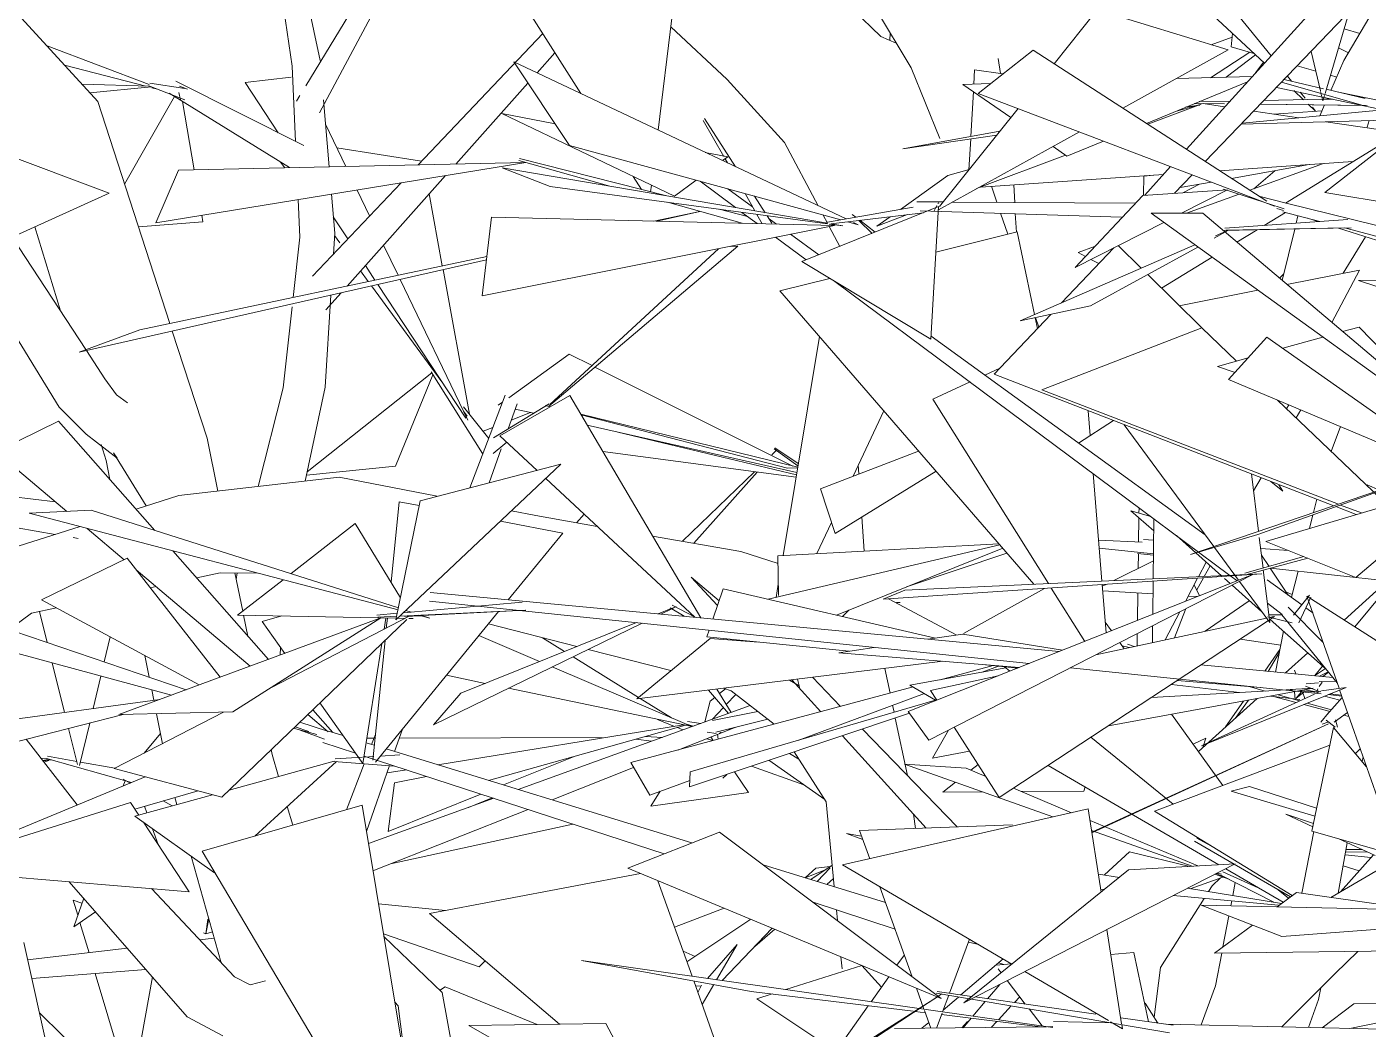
# Model space of a CAD drawing. Header units: millimetres. Extents: x 78096 to 288885, y -20632 to 149556.
# Drawn here: x 250451.7 to 250886.9, y 93934.2 to 94259.3 of the extents above; entities that cross this region are included whole.
import ezdxf

# ---------------------------------------------------------------- set-up
doc = ezdxf.new("R2010")
doc.units = ezdxf.units.MM
doc.layers.add('G-IMPT', color=8, linetype='Continuous', lineweight=9)
doc.layers.add('L-PLNT', color=71, linetype='Continuous', lineweight=9)

# ---------------------------------------------------------------- blocks, each defined once
blk = doc.blocks.new('ZZ-V - Tree Broadleaf 1 - 3dtree rotund SIMPLU-4826059-TOMH A-A')
at = {"layer": 'G-IMPT'}
for p, q in [((24900.81, 94291.66), (24934.95, 94237.67)), ((25119.95, 94281.79), (25156.72, 94247.51)), ((25132.97, 94281.94), (25158.88, 94249.89)), ((25180.74, 94274.01), (25131.42, 94219.59)), ((24960.07, 94225.8), (24964.52, 94262.09)), ((25102.48, 94264.78), (25088.5, 94247.34)), ((25102.48, 94264.78), (25145.01, 94251.83)), ((25185.54, 94265.53), (25137.55, 94215.63)), ((25184.26, 94264.19), (25176.4, 94237.72)), ((25145.01, 94251.83), (25110.77, 94232.95)), ((25171.9, 94251.35), (25174.92, 94238.57)), ((24913.25, 94247.93), (25021.02, 94196.98)), ((24913.25, 94247.93), (24931.37, 94220.84)), ((25062.48, 94240.74), (25062.74, 94245.36)), ((25071.9, 94244.01), (25062.74, 94245.36)), ((25058.93, 94240.64), (25067.92, 94240.89)), ((25058.93, 94240.64), (25074.51, 94229.91)), ((25118.45, 94227.98), (25151.26, 94241.48)), ((25128.1, 94242.51), (25152.79, 94243.17)), ((25160.67, 94239.67), (25241.06, 94222.76)), ((25162.31, 94241.37), (25188.33, 94233.84)), ((25175.92, 94239.24), (25163.14, 94242.24)), ((25164.19, 94243.33), (25165.52, 94241.68)), ((25061.51, 94223.73), (25062.34, 94238.3)), ((25156.59, 94235.43), (25175.58, 94235.79)), ((25166.27, 94238.6), (25169.41, 94235.67)), ((25168.37, 94238.16), (25169.98, 94236.17)), ((25174.98, 94238.32), (25175.69, 94235.34)), ((25176.18, 94236.98), (25175.69, 94235.34)), ((25176.01, 94235.79), (25178.86, 94235.85)), ((25189.47, 94236.05), (25176.79, 94239.03)), ((25180.82, 94238.08), (25240.8, 94225.96)), ((24909.37, 94231.15), (24965.35, 94204.36)), ((24909.37, 94231.15), (24926.68, 94227.85)), ((25076.83, 94232.79), (25051.38, 94201.07)), ((25118.89, 94227.69), (25136.23, 94234.21)), ((25136.23, 94234.21), (25127.86, 94231.85)), ((25131.11, 94233.19), (25135.76, 94233.88)), ((25135.76, 94233.88), (25131.49, 94233.35)), ((25134.11, 94234.43), (25143.75, 94234.32)), ((25143.75, 94234.36), (25134.23, 94234.48)), ((25134.23, 94234.48), (25143.75, 94234.36)), ((25135.58, 94235.03), (25145.58, 94235.22)), ((25143.75, 94233.39), (25136.92, 94234.4)), ((25194.2, 94232.27), (25149.54, 94228.1)), ((25167.9, 94229.81), (25153.27, 94231.98)), ((25155.4, 94234.2), (25190.02, 94233.82)), ((25190.02, 94233.82), (25155.43, 94234.23)), ((25155.43, 94234.22), (25188.92, 94233.82)), ((25170.98, 94234.21), (25173.36, 94231.99)), ((25172.35, 94233.24), (25173.36, 94231.99)), ((24974.68, 94228.96), (24981.41, 94217.19)), ((24975.1, 94229.6), (24985.21, 94213.91)), ((25207.58, 94229.39), (25149.22, 94227.77)), ((25208, 94229.49), (25163.6, 94202.14)), ((25199.71, 94225.11), (25176.61, 94228.53)), ((25039.44, 94219.68), (25070.94, 94225.46)), ((25039.44, 94219.68), (25069.91, 94224.17)), ((25096.73, 94225.21), (25050.99, 94199.99)), ((25060.9, 94212.97), (25061.47, 94222.93)), ((25092.69, 94217.38), (25104.52, 94222.25)), ((25019.29, 94196.68), (24931.37, 94220.84)), ((24975.38, 94218.56), (24982.68, 94217.17)), ((25088.17, 94220.49), (25092.69, 94217.38)), ((25176.39, 94205.52), (25197.48, 94222.14)), ((24797.13, 94195.74), (24917.14, 94215.28)), ((24917.07, 94215.29), (24804.51, 94212.86)), ((24925.01, 94207.51), (24909.49, 94213.59)), ((24909.49, 94213.59), (25015, 94195.57)), ((24914.84, 94215.92), (24944.39, 94207.63)), ((24915.05, 94216.56), (24962.41, 94204.55)), ((24980.98, 94215.91), (24982.68, 94217.17)), ((24981.8, 94216.52), (24982.58, 94215.16)), ((25063.35, 94206.81), (25092.26, 94217.68)), ((25126.31, 94213.95), (25117.9, 94204.68)), ((25142.19, 94212.63), (25185.44, 94215.59)), ((25152.02, 94206.28), (25175.88, 94214.94)), ((24797.13, 94195.74), (24804.51, 94212.86)), ((24951.97, 94210.76), (24954.66, 94206.52)), ((24965.35, 94204.36), (24972.39, 94209.57)), ((24973.73, 94209.2), (24985.21, 94200.66)), ((25038.65, 94200.08), (25054.06, 94211.04)), ((25060.94, 94212.98), (25054.06, 94211.04)), ((25064.75, 94207.34), (25123.99, 94211.39)), ((25133.35, 94211.27), (25127.6, 94205.3)), ((24925.01, 94207.51), (25015.01, 94195.39)), ((24957.62, 94205.77), (24957.88, 94207.93)), ((24982.71, 94206.73), (24990.73, 94200.92)), ((24988.28, 94205.2), (24991.49, 94199.59)), ((25131.43, 94198.81), (25148.57, 94205.03)), ((25176.39, 94205.52), (25232.66, 94196.34)), ((24963.07, 94202.39), (24987.33, 94195.58)), ((24991.38, 94204.35), (24994.81, 94199.02)), ((25006.71, 94183.15), (25051.05, 94200.99)), ((25014.98, 94195.92), (25042.83, 94200.82)), ((25052.53, 94202.49), (25043.99, 94202.54)), ((25048.55, 94158), (25051.05, 94200.99)), ((25050.48, 94201.33), (25049.66, 94199.64)), ((25050.85, 94201.97), (25051.18, 94202.26)), ((25114.92, 94202.1), (25055.49, 94202.47)), ((24903.04, 94172), (24906.04, 94197.52)), ((25017.24, 94194.87), (24906.04, 94197.52)), ((24973.63, 94199.42), (24958.69, 94196.26)), ((24959.61, 94196.24), (24973.64, 94199.42)), ((24979.86, 94200.13), (24989.06, 94197.79)), ((24987.27, 94199.13), (24992.19, 94195.46)), ((24992.13, 94198.47), (24993.87, 94195.42)), ((24995.45, 94198.03), (24996.97, 94195.67)), ((24996.09, 94197.03), (24998.46, 94195.32)), ((25016.06, 94195.39), (25046.13, 94199.02)), ((25031.02, 94194.65), (25040.97, 94198.39)), ((25031.02, 94194.65), (25035.33, 94197.71)), ((25110.4, 94197.54), (25045.07, 94199.66)), ((25156.62, 94194.86), (25163.57, 94199.1)), ((25162.88, 94199.72), (25160.77, 94200.39)), ((25174.19, 94196.12), (25170.72, 94197.22)), ((24903.04, 94172), (25017.24, 94194.87)), ((25003.01, 94192.02), (25012.2, 94185.36)), ((25015.51, 94195.33), (25019.97, 94194.72)), ((25016.06, 94195.39), (25019.97, 94194.72)), ((25024.97, 94195.12), (25021.56, 94196.05)), ((25023.41, 94195.85), (25024.97, 94195.12)), ((25050.19, 94186.22), (25076.59, 94192.78)), ((25076.59, 94192.78), (25082.16, 94165.95)), ((25147.8, 94189.48), (25154.38, 94193.49)), ((25199.28, 94188.13), (25180.76, 94194.03)), ((24998.14, 94191.04), (25008.04, 94183.68)), ((25107.84, 94187.64), (25090.95, 94169.77)), ((25096.3, 94186.07), (25101.66, 94188.01)), ((25109.34, 94188.4), (25116.81, 94181.01)), ((24772.24, 94153.79), (24904.42, 94183.74)), ((24904.55, 94184.82), (24791.92, 94161.01)), ((25006.71, 94183.15), (25048.55, 94158)), ((25098.65, 94184.82), (25096.3, 94186.07)), ((25103.01, 94182.52), (25100.45, 94183.88)), ((25123.36, 94174.55), (25139.76, 94184.57)), ((25118.89, 94178.96), (25136.43, 94161.64)), ((25187.58, 94180.42), (25164.01, 94175.76)), ((25187.58, 94180.42), (25178.63, 94163.39)), ((24999.59, 94173.64), (25015.82, 94177.67)), ((25017.37, 94176.74), (25145.56, 94081.38)), ((25187.29, 94177.02), (25200.74, 94177.18)), ((25187.29, 94177.02), (25247.62, 94157.06)), ((24999.59, 94173.64), (25081.97, 94078.52)), ((25154.56, 94173.89), (25129.12, 94168.86)), ((25087.42, 94166.04), (25069.03, 94146.6)), ((25082.37, 94164.96), (25083.1, 94161.47)), ((25084.56, 94141.57), (25136.43, 94161.67)), ((25136.43, 94161.67), (25147.73, 94150.87)), ((24772.24, 94153.79), (24791.92, 94161.01)), ((25048.61, 94158.98), (25137.55, 94094.52)), ((25066.04, 94146.34), (25070.95, 94148.62)), ((25049.17, 94138.49), (25061.24, 94144.11)), ((25179.22, 94103.96), (25069.03, 94146.6)), ((25084.56, 94141.57), (25180.76, 94104.48)), ((25049.17, 94138.49), (25086.71, 94078.73)), ((25160.95, 94138.24), (25196.66, 94104.12)), ((25164.61, 94136.7), (25163.93, 94135.4)), ((25096.45, 94124.3), (25107.78, 94131.6)), ((25099.53, 94134.79), (25100.19, 94126.71)), ((25111.29, 94130.24), (25140.33, 94090.74)), ((24928.48, 94117.42), (24875.03, 94066.96)), ((24928.48, 94117.42), (24882.89, 94105.61)), ((25101.19, 94114.39), (25104.03, 94079.51)), ((25152.58, 94114.27), (25154.85, 94095.68)), ((24875.03, 94066.96), (24882.89, 94105.61)), ((24776.17, 94102.55), (24756.03, 94101.51)), ((24875.7, 94070.25), (24756.03, 94101.51)), ((24776.17, 94102.55), (24875.81, 94070.81)), ((25186.54, 94101.13), (25179.95, 94103.68)), ((25181.45, 94104.21), (25188.19, 94101.62)), ((24841, 94081.99), (24861.84, 94098.16)), ((24876.49, 94074.13), (24861.84, 94098.16)), ((25120.89, 94099.74), (25120.65, 94080.26)), ((25213.9, 94098.36), (25186.1, 94064.68)), ((25128.24, 94094.27), (25142.8, 94081.26)), ((25155.09, 94093.66), (25156.3, 94083.77)), ((25140.54, 94090.46), (25148.36, 94079.81)), ((25150.38, 94082.12), (25169.51, 94087.46)), ((25158.24, 94084.31), (25155.79, 94087.96)), ((25137.83, 94085.7), (25135.31, 94080.92)), ((25150.66, 94081.61), (25170.8, 94086.95)), ((25156.38, 94083.13), (25158.46, 94066.07)), ((25164.49, 94075), (25158.63, 94083.72)), ((24823.66, 94068.53), (24838.43, 94079.99)), ((25033.06, 94073.64), (25155.91, 94081.85)), ((25040.15, 94076.63), (25155.91, 94081.85)), ((25041.21, 94037.19), (25152.95, 94081.64)), ((25047.83, 94027.9), (25152.95, 94081.64)), ((25120.64, 94079.49), (25120.5, 94068.73)), ((25135.07, 94080.46), (25131.13, 94072.96)), ((25143.75, 94080.42), (25145.64, 94078.73)), ((25145.84, 94081.18), (25147.92, 94079.63)), ((25148.64, 94079.43), (25158.46, 94066.07)), ((25157.65, 94079.95), (25168.89, 94071.81)), ((24886.09, 94075.88), (25090.13, 94056.65)), ((24977.87, 94067.23), (24981.17, 94077.06)), ((24981.17, 94077.06), (25050.08, 94061.04)), ((25033.06, 94073.64), (25040.15, 94076.63)), ((25085.44, 94077.14), (25059.14, 94062.51)), ((25087.61, 94077.28), (25098.48, 94059.97)), ((25104.12, 94078.39), (25105.39, 94062.72)), ((25146.23, 94078.2), (25155.9, 94069.56)), ((25171.38, 94074.96), (25166.22, 94068.44)), ((25171.79, 94074.35), (25167.91, 94065.96)), ((25236.04, 94032.72), (25170.52, 94074.65)), ((25170.52, 94074.65), (25180.96, 94044.75)), ((24876.35, 94068.2), (24917.19, 94070.09)), ((24915.97, 94072.73), (24877.49, 94069.29)), ((24878.28, 94070.02), (24879.91, 94069.5)), ((24917.1, 94070.09), (24883.59, 94068.33)), ((25080.46, 94052.8), (24885.91, 94073.03)), ((25157.7, 94072.36), (25162.55, 94068.75)), ((25164.46, 94071.06), (25175.78, 94059.58)), ((25170.18, 94070.87), (25172.4, 94069.27)), ((24870.1, 94067.58), (24785.12, 94036.23)), ((24878.57, 94067.1), (24818.51, 94009.44)), ((24822.13, 94037.11), (24870.1, 94067.58)), ((24823.66, 94068.53), (24875.14, 94067.5)), ((24834.62, 94045.04), (24879.33, 94068.11)), ((24875.47, 94069.1), (24868.81, 94068.51)), ((24869.11, 94067.87), (24875.27, 94068.15)), ((24875.59, 94067.49), (24878.02, 94067.44)), ((24883.15, 94068.31), (24877.8, 94068.03)), ((24879.18, 94067.41), (24880.6, 94067.39)), ((24885.99, 94067.56), (24882.47, 94068.49)), ((24883.02, 94068.51), (24885.99, 94067.56)), ((25070.75, 94009.32), (25158.05, 94066.75)), ((25102.06, 94055.62), (25157.39, 94067.54)), ((25105.11, 94066.17), (25107.1, 94063.4)), ((25129.35, 94069.57), (25124.57, 94060.47)), ((25157.74, 94067.99), (25165.77, 94065.96)), ((25158.15, 94068.63), (25162.39, 94068.6)), ((25158.26, 94067.73), (25159.81, 94068.06)), ((25158.36, 94066.95), (25159.97, 94068.01)), ((25158.62, 94067.12), (25176.72, 94050.96)), ((25162.39, 94068.56), (25180.35, 94046.5)), ((24975.92, 94061.44), (24976.65, 94063.63)), ((24975.92, 94061.44), (25022.04, 94056.82)), ((25058.87, 94062.36), (25047.57, 94060.66)), ((25058.87, 94062.36), (25091.21, 94057.08)), ((25120.46, 94065.02), (25120.39, 94059.57)), ((24976.9, 94060.96), (24953.19, 94041.33)), ((24976.9, 94060.96), (24992.63, 94059.76)), ((25030.14, 94058.04), (25018.66, 94056.31)), ((25109.84, 94059.6), (25111.28, 94057.61)), ((25110.61, 94058.54), (25112.92, 94057.96)), ((25112.33, 94059.03), (25114.46, 94058.29)), ((25052.41, 94053.53), (24953.19, 94041.33)), ((25018.66, 94056.31), (25077.15, 94051.49)), ((25041.77, 94045.78), (25072.83, 94051.36)), ((25048.44, 94044.07), (25070.38, 94048.8)), ((25051.54, 94047.54), (25068.72, 94052.14)), ((25065.17, 94049.99), (25070.51, 94051.96)), ((25066.31, 94052.38), (25076.76, 94051.33)), ((25072.32, 94051.78), (25074.14, 94050.29)), ((25175.19, 94042.95), (25093.83, 94051.41)), ((25136.11, 94052.32), (25178.9, 94048.28)), ((25166.46, 94050.68), (25166.93, 94049.41)), ((25176.51, 94051.15), (25172.98, 94048.84)), ((25175.6, 94051.96), (25173.09, 94048.92)), ((25177.43, 94050.08), (25174.64, 94048.68)), ((25177.5, 94050), (25175.74, 94048.58)), ((24951.19, 94020.65), (25042.78, 94045.19)), ((25041.77, 94045.78), (25050.07, 94040.95)), ((25048.44, 94044.07), (25050.48, 94040.88)), ((25106.13, 94032.59), (25172.52, 94044.75)), ((25120.16, 94041.82), (25163.94, 94044.27)), ((25126.55, 94046.02), (25148.69, 94043.42)), ((25128.43, 94047.26), (25155.47, 94045.03)), ((25136.36, 94026.08), (25183.25, 94045.07)), ((25151.83, 94045.33), (25156.94, 94043.88)), ((25164, 94044.33), (25165.8, 94044.18)), ((25165.05, 94044.33), (25172.52, 94044.75)), ((25168.31, 94043.98), (25174.3, 94043.48)), ((25169.77, 94044.24), (25174.33, 94043.5)), ((25170.07, 94045.49), (25174.87, 94043.62)), ((25170.31, 94046.23), (25174.28, 94046.54)), ((25174.09, 94044.6), (25173.72, 94043.59)), ((25173.79, 94043.25), (25175.01, 94043.81)), ((25179.86, 94047.1), (25174.5, 94046.92)), ((25174.52, 94045.37), (25175.5, 94046.71)), ((25183.25, 94045.07), (25175.27, 94043.93)), ((25181.14, 94044.22), (25193.37, 94009.19)), ((25050.38, 94041.05), (24970.44, 94017.67)), ((25005.67, 94027.97), (25046.45, 94043.06)), ((25136.36, 94026.08), (25173.03, 94042.9)), ((25158.76, 94042.23), (25168.22, 94041.11)), ((25159.66, 94042.12), (25167.05, 94040.16)), ((25161.17, 94042.67), (25168.17, 94040.67)), ((25166.46, 94043.64), (25166.75, 94041.13)), ((25168.73, 94043.63), (25167.03, 94041.58)), ((25169.49, 94043.55), (25167.03, 94041.58)), ((25169.07, 94043.59), (25169.86, 94041.45)), ((25169.5, 94039.5), (25178.02, 94037.24)), ((25170.65, 94039.97), (25178.46, 94037.74)), ((25176.24, 94042.23), (25181.24, 94040.91)), ((25177.02, 94036.11), (25182, 94041.77)), ((25181.83, 94042.26), (25177.45, 94042.72)), ((25181.74, 94042.5), (25178.02, 94042.95)), ((24783.66, 94018.74), (24819.1, 94037.03)), ((24822.13, 94037.11), (24785.12, 94036.23)), ((24970.24, 94012.77), (25041.6, 94036.65)), ((25041.21, 94037.19), (25047.83, 94027.9)), ((25126.6, 94036.34), (25143.24, 94013.25)), ((25175.07, 94033.76), (25177.55, 94036.82)), ((25179.32, 94033.74), (25183.7, 94036.9)), ((25182.5, 94036.04), (25184.15, 94035.6)), ((25054.26, 94031.18), (25049.06, 94022.14)), ((25056.11, 94032.13), (25070.75, 94009.32)), ((25177.54, 94033.29), (25100.79, 93998.05)), ((25100.81, 93997.91), (25177.54, 94033.29)), ((25179.15, 94032.05), (25172.14, 93998.47)), ((25175.49, 94033.17), (25177.32, 94033.81)), ((25179.72, 94032.12), (25176.8, 94034.47)), ((25189.79, 94019.45), (25179.15, 94032.05)), ((25180.43, 94032.12), (25179.75, 94034.49)), ((25100.47, 94028.87), (25127.12, 94007.17)), ((25049.06, 94022.14), (25061.1, 94024.35)), ((25121.11, 94004.9), (25177.96, 94026.36)), ((24783.66, 94018.74), (24818.51, 94009.44)), ((24951.19, 94020.65), (24957.37, 94010.1)), ((24970.24, 94012.77), (24970.44, 94017.67)), ((25039.98, 94020.13), (25088.14, 94003.05)), ((25039.98, 94020.13), (25060.01, 94018.81)), ((25066.38, 94016.13), (25060.01, 94018.81)), ((25061.5, 94018.19), (25063.87, 94020.04)), ((25086.58, 94019.73), (25141.99, 93987.52)), ((24957.37, 94010.1), (24970.33, 94014.9)), ((25052.43, 94011.1), (25056.49, 94014.27)), ((25065.17, 94011.19), (25052.43, 94011.1)), ((25094.16, 94004.42), (25075.36, 94012.35)), ((25098.12, 94011.44), (25077.87, 94011.29)), ((25098.12, 94011.44), (25098.55, 94012.77)), ((25151.95, 94012.93), (25145.91, 94011.42)), ((25173.14, 94003.27), (25145.91, 94011.42)), ((25151.95, 94012.93), (25173.68, 94005.88)), ((24864.05, 94006.81), (24812.2, 93991.92)), ((24864.05, 94006.81), (24885.87, 93875.26)), ((25099.61, 94005.67), (25019.89, 93987.48)), ((25099.61, 94005.67), (25103.79, 93978.69)), ((25121.11, 94004.9), (25165.73, 93977.51)), ((25074.97, 94000.43), (25025.41, 93998.67)), ((25135.19, 93987.14), (25100.19, 94001.88)), ((25172.43, 93999.87), (25163.74, 94003.89)), ((25172.64, 94000.9), (25163.74, 94003.89)), ((24950.21, 93986.43), (24979.97, 93998.13)), ((24979.97, 93998.13), (25051.89, 93944.16)), ((25026.46, 93995.74), (25021.17, 93997.63)), ((25026.06, 93996.85), (25021.17, 93997.63)), ((25025.41, 93998.67), (25028.71, 93989.49)), ((25100.7, 93998.59), (25133.32, 93987.03)), ((25134.82, 93996.12), (25139.35, 93993.7)), ((25172.76, 93998.29), (25168.9, 93978.28)), ((25218.87, 93985.02), (25172.14, 93998.47)), ((25192.68, 93990.51), (25180.93, 93995.94)), ((24880.08, 93877.54), (24812.2, 93991.92)), ((25104.89, 93984.21), (25113.02, 93991.74)), ((25132.53, 93986.98), (25113.02, 93991.74)), ((25134.1, 93995.16), (25165.19, 93977.11)), ((25074.82, 93955.33), (25019.89, 93987.48)), ((25147.28, 93987.82), (25059.25, 93942.77)), ((25147.28, 93987.82), (25112.69, 93985.86)), ((24885.91, 93971.68), (24954.34, 93984.71)), ((24950.21, 93986.43), (25051.89, 93944.16)), ((25059.25, 93942.77), (25112.69, 93985.86)), ((25109.69, 93983.44), (25102.88, 93984.53)), ((25132.62, 93979.77), (25143.22, 93983.52)), ((25140.65, 93984.43), (25145.49, 93982.71)), ((25143.75, 93983.53), (25141.09, 93984.65)), ((25142.8, 93984.48), (25141.41, 93984.82)), ((25142.6, 93984.19), (25159.84, 93975.4)), ((25143.28, 93985.2), (25155.85, 93979.46)), ((25144.19, 93986.24), (25162.86, 93975.39)), ((24971.07, 93951.35), (24960.01, 93982.36)), ((25031.99, 93980.4), (25042.52, 93951.2)), ((25103.64, 93979.64), (25104.84, 93979.53)), ((25162.33, 93975), (25131.8, 93979.9)), ((25167.11, 93978.54), (25160.85, 93973.91)), ((25161.21, 93979.42), (25164.59, 93976.67)), ((25167.11, 93978.54), (25206.3, 93972.92)), ((25127.12, 93977.51), (25161.26, 93974.4)), ((25162.43, 93964.29), (25136.2, 93974.44)), ((25259.04, 93971.77), (25136.2, 93974.44)), ((24885.91, 93971.68), (24928.08, 93935.82)), ((25162.43, 93964.29), (25261.39, 93971.62)), ((25105.67, 93966.53), (25110.41, 93935.99)), ((25152.86, 93967.99), (25140.51, 93958.86)), ((25061.11, 93963.35), (25054.57, 93945.85)), ((25060.75, 93962.39), (25064.05, 93961.63)), ((25039.95, 93958.31), (25037.55, 93954.93)), ((25058.31, 93945.32), (25071.99, 93956.98)), ((25114.33, 93959.11), (25106.93, 93958.42)), ((25114.33, 93959.11), (25119.16, 93936.63)), ((25140.51, 93958.86), (25279.59, 93960.62)), ((24935.17, 93956.43), (25088.1, 93934.78)), ((24935.17, 93956.43), (24990.27, 93946.46)), ((25026.14, 93954.85), (25001.53, 93947.04)), ((25026.14, 93954.85), (25032.49, 93947.82)), ((25074.66, 93955.42), (25069.61, 93954.95)), ((25070.38, 93953.76), (25071.34, 93952.52)), ((25106.19, 93936.97), (25079, 93952.88)), ((24989.07, 93900.9), (24971.61, 93949.84)), ((25034.91, 93951.22), (25029.16, 93943.12)), ((25073.3, 93949.97), (25079.17, 93942.34)), ((24978.97, 93899.29), (25050.69, 93944.71)), ((25042.83, 93940.03), (24990.27, 93946.46)), ((24997.09, 93945.62), (24992.09, 93944.04)), ((25017.67, 93926.95), (24992.09, 93944.04)), ((25013.86, 93920.54), (25052.12, 93945.62)), ((25043.85, 93947.51), (25046.3, 93940.7)), ((25050.23, 93945.84), (25125.95, 93933.07)), ((25061.78, 93944.82), (25050.54, 93946.42)), ((25050.94, 93944.87), (25052.12, 93945.62)), ((25054.35, 93945.25), (25052.33, 93939.84)), ((25052.53, 93940.39), (25057.49, 93944.61)), ((25102.04, 93939.07), (25062.93, 93944.66)), ((25028.23, 93941.82), (25013.6, 93921.23)), ((25046.71, 93939.55), (25043.47, 93939.95)), ((25046.46, 93940.24), (25048.51, 93934.56)), ((25052.16, 93939.38), (25050.36, 93934.58)), ((25080.39, 93940.75), (25084.6, 93935.27)), ((25184.48, 93934.46), (25223.93, 93942.53)), ((24943.12, 93936.06), (24898.68, 93935.36)), ((24962.58, 93899.13), (24898.68, 93935.36)), ((24943.12, 93936.06), (24962.58, 93899.13)), ((25036.71, 93934.42), (25086.07, 93935)), ((25045.65, 93934.52), (25047.85, 93936.4)), ((25084.1, 93934.98), (25051.98, 93938.91)), ((25086.47, 93935.01), (25088.13, 93935.03)), ((25088.3, 93936.66), (25107.18, 93936.23)), ((25110.66, 93934.35), (25106.86, 93936.57)), ((25127.13, 93935.49), (25110.11, 93937.92)), ((25110.45, 93935.71), (25110.66, 93934.35)), ((25124.74, 93935.83), (25325.76, 93931.22))]:
    blk.add_line(p, q, dxfattribs=at)
blk = doc.blocks.new('ZZ-V - Tree Broadleaf 1 - 3dtree rotund SIMPLU-4826034-TOMH A-A')
at = {"layer": 'G-IMPT'}
for p, q in [((25063.88, 94237.72), (25081.74, 94251.72)), ((25157.48, 94202.75), (25081.74, 94251.72)), ((25063.88, 94237.72), (25159.97, 94201.14)), ((25117.31, 94204.64), (25144.71, 94206.38)), ((25129.82, 94198.81), (25144.71, 94206.38)), ((25143.48, 94206.68), (25156.52, 94202.45)), ((25117.31, 94204.64), (25095.3, 94181.26)), ((25154.89, 94204.43), (25163.75, 94202.1)), ((25157.82, 94202.03), (25163.1, 94200.32)), ((25163.76, 94202.15), (25253.02, 94180.04)), ((25119.99, 94198.81), (25230.6, 94119.08)), ((25119.99, 94198.81), (25136.76, 94198.81)), ((25230.81, 94119.24), (25136.76, 94198.81)), ((25143.92, 94193.95), (25183.78, 94196.8)), ((25162.73, 94199.32), (25174.76, 94196.16)), ((25095.3, 94181.26), (25124.06, 94195.88)), ((25140.48, 94190.78), (25145.13, 94193.32)), ((25145.13, 94193.32), (25140.88, 94191.48)), ((25143.72, 94193.28), (25182.84, 94194.07)), ((25182.84, 94194.07), (25144.2, 94193.3)), ((25144.2, 94193.3), (25184.83, 94194.06)), ((25183.14, 94193.95), (25246.63, 94177.25)), ((25134.2, 94188.57), (25077.5, 94163.93)), ((25100.31, 94168.79), (25135.17, 94187.87)), ((25100.31, 94168.79), (25077.5, 94163.93)), ((25182.11, 94160.45), (25187.48, 94161.94)), ((25218.86, 94129.35), (25187.48, 94161.94)), ((25145.14, 94144.88), (25157.49, 94158.67)), ((25222.54, 94112.83), (25157.49, 94158.67)), ((25162.66, 94155.03), (25175.7, 94158.66)), ((25141.47, 94149.13), (25151.43, 94151.9)), ((25141.47, 94149.13), (25146.88, 94147.26)), ((25145.14, 94144.88), (25222.34, 94112.44)), ((25132.73, 94088.16), (25208.78, 94114)), ((25154.58, 94094.59), (25208.78, 94114)), ((25223.33, 94112.03), (25157.17, 94092.42)), ((25186.38, 94080.68), (25223.35, 94112.03)), ((25154.58, 94094.59), (25132.73, 94088.16)), ((25186.38, 94080.68), (25157.17, 94092.42))]:
    blk.add_line(p, q, dxfattribs=at)
blk = doc.blocks.new('ZZ-V - Tree Broadleaf 2 - 3dtree rotund SIMPLU-4826084-TOMH A-A')
at = {"layer": 'G-IMPT'}
for p, q in [((24778.29, 94235.11), (24718.96, 94300.08)), ((24886.25, 94298.92), (24850.18, 94231.38)), ((24878.79, 94294.56), (24845.77, 94240.11)), ((24841.39, 94246.58), (24836.09, 94281.95)), ((24850.41, 94248.38), (24846.33, 94267.65)), ((25182.54, 94248.33), (25193.47, 94266.86)), ((25042.1, 94245.96), (25030.63, 94265.2)), ((24922.66, 94257.1), (24882.23, 94214.54)), ((25146.41, 94257.12), (25145.95, 94252.76)), ((25182.6, 94258.61), (25187.73, 94257.12)), ((24761.86, 94253.11), (24795.01, 94240.54)), ((25139.5, 94253.51), (25146.29, 94255.99)), ((25153.35, 94250.65), (25145.95, 94252.76)), ((24926.61, 94250.86), (24920.81, 94244.36)), ((25070.42, 94249.02), (25071.13, 94244.12)), ((25139.21, 94242.8), (25152, 94251.03)), ((25153.83, 94250.2), (25144.34, 94242.94)), ((25178.31, 94238.67), (25182.54, 94248.33)), ((25180.78, 94252.47), (25184, 94250.81)), ((24793.89, 94240.06), (24767.55, 94246.87)), ((24842.47, 94222.1), (24841.39, 94246.58)), ((25051.49, 94223.09), (25042.1, 94245.96)), ((25156.42, 94247.79), (25153.84, 94244.33)), ((25173.42, 94244.92), (25167.38, 94246.65)), ((24795.11, 94240.02), (24773.15, 94240.74)), ((24775.72, 94237.92), (24795.7, 94239.88)), ((24794.85, 94240.12), (24806.55, 94235.61)), ((24795.19, 94240.98), (24806.59, 94239.29)), ((24803.58, 94241.66), (24845.1, 94220.77)), ((24804.84, 94240.1), (24807.41, 94239.12)), ((24826.1, 94241.19), (24841, 94242.95)), ((24826.1, 94241.19), (24836.78, 94224.96)), ((24917.86, 94241.05), (24894.46, 94214.8)), ((25180.2, 94242.99), (25178.14, 94243.58)), ((24786.99, 94208.32), (24803.16, 94236.69)), ((24797.28, 94239.19), (24795.84, 94239.56)), ((24801.44, 94237.75), (24840.46, 94213.64)), ((24804.59, 94237.95), (24805.14, 94235.58)), ((24843.87, 94236.99), (24842.75, 94235.14)), ((24853.33, 94213.91), (24851.49, 94235.64)), ((24801.69, 94163.07), (24778.29, 94235.11)), ((24809.54, 94212.97), (24805.77, 94235.08)), ((25175.42, 94232.06), (25159.82, 94231.01)), ((25174.71, 94230.45), (25176.26, 94233.97)), ((24852.16, 94227.72), (24858.74, 94214.03)), ((25190.12, 94226.74), (25190.77, 94228.92)), ((24743.81, 94219.64), (24781.98, 94205.37)), ((24883.35, 94215.72), (24855.83, 94220.09)), ((24837.63, 94215.38), (24838.94, 94213.6)), ((25146.07, 94210.13), (25171.25, 94214.62)), ((24891.1, 94211.04), (24859.16, 94175.22)), ((25117.51, 94204.65), (25117.6, 94210.95)), ((25117.6, 94210.85), (25120.71, 94211.16)), ((25160.16, 94212.64), (25153.29, 94206.74)), ((24781.98, 94205.37), (24676.71, 94157.54)), ((24876.67, 94208.69), (24847.98, 94178.48)), ((24855.15, 94192.36), (24854.08, 94205.01)), ((24862.43, 94206.37), (24866.47, 94197.95)), ((24885.81, 94205.11), (24890.07, 94181.76)), ((25069.98, 94202.38), (25068.24, 94207.57)), ((25075.44, 94208.07), (25075.75, 94202.35)), ((25129.39, 94207.15), (25139.46, 94208.95)), ((25130.26, 94205.46), (25135.7, 94208.28)), ((24843.85, 94191.07), (24843.31, 94203.26)), ((24812.41, 94196.09), (24791.5, 94194.45)), ((24812.41, 94196.09), (24812.06, 94198.17)), ((24854.7, 94197.72), (24859.42, 94190.53)), ((25024.25, 94197.55), (25023.06, 94198.48)), ((25025.13, 94196.48), (25029.46, 94192.3)), ((25030.45, 94192.7), (25025.55, 94196.54)), ((25073.46, 94192), (25071.16, 94198.87)), ((25075.94, 94198.72), (25076.27, 94192.7)), ((25167.02, 94195.6), (25167.62, 94198.04)), ((24766.2, 94167.14), (24757.85, 94194.41)), ((24854.74, 94185.6), (24855.15, 94192.36)), ((25162.47, 94177.06), (25166.56, 94193.72)), ((24774.43, 94154.6), (24750.49, 94191.06)), ((24841.7, 94171.53), (24843.85, 94191.07)), ((24855.1, 94191.59), (24856.79, 94189.29)), ((24871.01, 94188.51), (24875.72, 94178.72)), ((24985.96, 94188.19), (24924.49, 94136.19)), ((24985.96, 94188.19), (24983.45, 94188.1)), ((25189.53, 94191.24), (25182.3, 94179.38)), ((24765.8, 94135.9), (24736.01, 94184.48)), ((24979.61, 94187.33), (24924.96, 94136.77)), ((24863.53, 94180.12), (24866.05, 94176.68)), ((24865.11, 94181.89), (24868.23, 94177.14)), ((24890.29, 94180.54), (24898.83, 94133.71)), ((25161.61, 94177.8), (25162.96, 94179.06)), ((24867.08, 94175.28), (24889.92, 94144.16)), ((24869.15, 94175.75), (24897.69, 94132.36)), ((24876.37, 94177.38), (24898.32, 94131.72)), ((24852.11, 94142.41), (24853.93, 94172.3)), ((24857.22, 94173.05), (24852.27, 94167.49)), ((24838.47, 94142.18), (24841.36, 94168.47)), ((25083.54, 94161.94), (25082.52, 94165)), ((24813.77, 94125.89), (24802.48, 94160.64)), ((25012.38, 94158.87), (25000.61, 94087.83)), ((24780.62, 94145.17), (24774.61, 94154.33)), ((24911.63, 94139.02), (24931.23, 94153.13)), ((24938.63, 94149.42), (24931.23, 94153.13)), ((25003.82, 94116.81), (24939.57, 94148.95)), ((24784.43, 94139.89), (24780.62, 94145.17)), ((24846.19, 94114.93), (24886.65, 94147.1)), ((24874.9, 94116.83), (24887.04, 94146.48)), ((24886.44, 94147.44), (24903.06, 94120.87)), ((24784.43, 94139.89), (24787.96, 94137.34)), ((24830.28, 94110.22), (24838.47, 94142.18)), ((24845.55, 94111.97), (24852.11, 94142.41)), ((24910.48, 94139.84), (24898.97, 94109.77)), ((24908.71, 94126.66), (24931.42, 94139.69)), ((24931.42, 94139.69), (24973.91, 94067.61)), ((24774.49, 94127.17), (24765.8, 94135.9)), ((24896.97, 94136.05), (24905.11, 94125.82)), ((24924.76, 94137.03), (24906.64, 94125.98)), ((24908.23, 94136.57), (24909.6, 94137.56)), ((24914.33, 94137.07), (24911.45, 94128.91)), ((24913.72, 94135.34), (24919.75, 94133.97)), ((24923.46, 94136.45), (24925.08, 94136.05)), ((24745.32, 94121.48), (24765.6, 94131.45)), ((24796.83, 94095.97), (24765.6, 94131.45)), ((24896.93, 94134.62), (24898.11, 94133.01)), ((24912.45, 94131.74), (24918.72, 94134.21)), ((24934.99, 94133.63), (25005.35, 94116.44)), ((25002.04, 94116.19), (24935.09, 94133.45)), ((25023.32, 94113.55), (25033.25, 94134.77)), ((25167.03, 94132.44), (25168.55, 94135.05)), ((24774.49, 94127.17), (24784.58, 94119.37)), ((24903.28, 94128.12), (24906.47, 94129.38)), ((24908.71, 94126.66), (24920.79, 94115.43)), ((24937.09, 94130.06), (25005.06, 94114.72)), ((25004.94, 94114), (24946.95, 94127.84)), ((25178.4, 94121.57), (25181.38, 94129.65)), ((24781.06, 94118.61), (24779.45, 94123.85)), ((24817.3, 94108.72), (24813.77, 94125.89)), ((24909.16, 94122.4), (24905.29, 94111.41)), ((24910.99, 94124.54), (24906.53, 94120.92)), ((24997.67, 94122.4), (25005.42, 94116.88)), ((24997.93, 94122.72), (25005.55, 94117.69)), ((24745.32, 94121.48), (24768.26, 94102.14)), ((24782.26, 94112.52), (24781.06, 94118.61)), ((24784.58, 94119.37), (24783.45, 94121.18)), ((24783.45, 94121.18), (24793.97, 94103.93)), ((24942.09, 94121.59), (25004.81, 94113.22)), ((24996.91, 94120.44), (24998.4, 94121.88)), ((25012.77, 94109.49), (25044.55, 94121.72)), ((24874.9, 94116.83), (24845.98, 94113.94)), ((24967.95, 94092.44), (24991.3, 94115.02)), ((24992.25, 94114.89), (24971.6, 94091.8)), ((25002.04, 94116.19), (25005.32, 94116.3)), ((25050.22, 94115.17), (25017.49, 94095.01)), ((24923.6, 94112.82), (24972.03, 94067.78)), ((25012.77, 94109.49), (25017.49, 94095.01)), ((25153.25, 94108.79), (25155.73, 94113.05)), ((25158.87, 94111.83), (25162.71, 94108.72)), ((25162.71, 94108.72), (25161.38, 94110.79)), ((25190.02, 94110.79), (25194.08, 94109.01)), ((24750.13, 94107.01), (24764.54, 94105.28)), ((24876.12, 94105.26), (24873.43, 94079.14)), ((24876.12, 94105.26), (24882.57, 94104.02)), ((25172.65, 94101.73), (25173.78, 94106.07)), ((24936.11, 94101.19), (24933.54, 94098.48)), ((25113.43, 94102.32), (25119.86, 94100.5)), ((25113.43, 94102.32), (25120.84, 94095.87)), ((25116.04, 94101.59), (25116.06, 94103.33)), ((25171.32, 94096.62), (25172.46, 94100.99)), ((24774.83, 94096.6), (24786.88, 94086.45)), ((24908.9, 94098.94), (24929.13, 94095.03)), ((25011.58, 94088.43), (25016.32, 94098.58)), ((25115.9, 94092.2), (25116.01, 94100.07)), ((24929.13, 94095.03), (24911.48, 94073.49)), ((24998.93, 94087.74), (25070.59, 94091.66)), ((25102.94, 94092.81), (25117.13, 94092.14)), ((25117.5, 94093.01), (25120.8, 94092.76)), ((24833.66, 94054.14), (24802.68, 94089.33)), ((24995.78, 94073.66), (25070.91, 94091.28)), ((24998.93, 94087.74), (24999.11, 94074.84)), ((25017.96, 94068.5), (25071.87, 94090.17)), ((25040.69, 94077.64), (25073.21, 94088.62)), ((25103.15, 94090.26), (25120.75, 94088.37)), ((25115.52, 94088.46), (25120.74, 94087.89)), ((25115.78, 94083.6), (25115.85, 94088.44)), ((25155.53, 94090.13), (25164.59, 94089.44)), ((24760.02, 94073.49), (24787.84, 94086.92)), ((24787.84, 94086.92), (24817.99, 94048.36)), ((24790.76, 94083.17), (24827.78, 94051.97)), ((25120.72, 94086.05), (25107.87, 94079.68)), ((25137.19, 94081.01), (25139.16, 94084.51)), ((25158.69, 94083.74), (25198.26, 94079.42)), ((24825.32, 94069.82), (24822.78, 94082.17)), ((24823.22, 94080.02), (24823.48, 94082.17)), ((24979.34, 94071.6), (24970.81, 94080.77)), ((24979.85, 94073.13), (24970.81, 94080.77)), ((25134.78, 94076.71), (25136.95, 94080.58)), ((25165.5, 94074.27), (25167.71, 94082.75)), ((25182.62, 94066.91), (25196.69, 94079.59)), ((24999.06, 94078.51), (24998.36, 94074.26)), ((25105.43, 94078.48), (25104.16, 94077.85)), ((25120.59, 94075.37), (25104.28, 94076.36)), ((25115.54, 94066.76), (25115.66, 94075.67)), ((25134.98, 94074.49), (25132.03, 94074.67)), ((25135.73, 94074.79), (25133.96, 94078.35)), ((25163.86, 94075.94), (25165.74, 94075.19)), ((24725.59, 94071.97), (24806.97, 94044.29)), ((24760.02, 94073.49), (24811.22, 94045.86)), ((24960.08, 94068.91), (24964.34, 94070.62)), ((24960.94, 94068.83), (24964.47, 94070.54)), ((24964.01, 94070.82), (24968.48, 94068.12)), ((24964.49, 94070.56), (24965.95, 94071.27)), ((24964.52, 94070.69), (24965.95, 94071.27)), ((24964.63, 94071.69), (24971.84, 94067.95)), ((25019.9, 94068.05), (25021.98, 94070.12)), ((25056.79, 94062.05), (25034.76, 94073.75)), ((25127.6, 94061.12), (25131.18, 94070.31)), ((25137.53, 94063.26), (25151.84, 94073.18)), ((24759.42, 94069.65), (24761.91, 94059.62)), ((24826.99, 94061.71), (24825.6, 94068.49)), ((24831.68, 94066.41), (24838.02, 94068.24)), ((24831.68, 94066.41), (24838.98, 94056.1)), ((24908.33, 94069.64), (24868.38, 94020.85)), ((24871.77, 94067.56), (24871.19, 94063.92)), ((24872.24, 94067.55), (24871.9, 94064.28)), ((24887.18, 94032.91), (24954.92, 94065.89)), ((24896.03, 94043.16), (24953.06, 94066.08)), ((24730.59, 94061.92), (24802.17, 94042.52)), ((24782.31, 94061.47), (24780.38, 94053.33)), ((24901.94, 94061.84), (24921.61, 94053.44)), ((25115.42, 94058.5), (25115.48, 94062.48)), ((25160.36, 94050.03), (25162.9, 94063.31)), ((24837.42, 94055.53), (24837.62, 94058.02)), ((24870.47, 94059.33), (24864.31, 94020.34)), ((24871.5, 94060.31), (24867.5, 94021.46)), ((24922.53, 94061.15), (24929.71, 94056.7)), ((25148.84, 94060.68), (25162.02, 94058.75)), ((25156.85, 94050.36), (25161.75, 94057.3)), ((24763.56, 94052.98), (24767.56, 94036.92)), ((24794.98, 94048.37), (24793.59, 94055.38)), ((24932.49, 94054.97), (24953.75, 94041.79)), ((25157.94, 94050.26), (25161.58, 94056.44)), ((25163.57, 94049.73), (25170.8, 94056.24)), ((24779.29, 94048.72), (24776.8, 94038.18)), ((24891.42, 94048.99), (24904, 94046.36)), ((24925.73, 94051.68), (24970.99, 94032.36)), ((25010.15, 94048.33), (25019.28, 94038.89)), ((24796.47, 94040.88), (24795.8, 94044.25)), ((24911.56, 94044.78), (24968.59, 94032.86)), ((24982.95, 94036.63), (24976.36, 94044.18)), ((24979.07, 94044.51), (24983.76, 94036.93)), ((24979.99, 94043.03), (24981.92, 94044.56)), ((25002.73, 94047.42), (25005.81, 94045.56)), ((25003.45, 94047.51), (25012.82, 94037.16)), ((25005.28, 94047.73), (25006.01, 94044.74)), ((24798.45, 94041.15), (24737.48, 94032.79)), ((24850.37, 94040.03), (24864.31, 94020.34)), ((24896.03, 94043.16), (24887.18, 94032.91)), ((24954.28, 94041.46), (24964.46, 94035.15)), ((24976.97, 94040.64), (24975.25, 94033.85)), ((24976.97, 94040.64), (24978.44, 94041.8)), ((24982.18, 94039.48), (24985.33, 94042.74)), ((25135.32, 94024.25), (25154.37, 94041.42)), ((25144.1, 94032.28), (25149.99, 94040.62)), ((25151.54, 94040.91), (25147.2, 94034.96)), ((24727.3, 94021.11), (24786.55, 94036.27)), ((24799.26, 94026.79), (24797.33, 94036.52)), ((24846.43, 94036.25), (24853.03, 94030.69)), ((24854.51, 94030.46), (24848.04, 94037.8)), ((24989.92, 94039.16), (24914.67, 94011.96)), ((24977.56, 94034.69), (24981.28, 94038.54)), ((24992.44, 94037.19), (24977.7, 94034.33)), ((24768.85, 94031.74), (24771.76, 94020.01)), ((24775.69, 94033.49), (24772.42, 94019.67)), ((24841.79, 94031.79), (24849.37, 94029.74)), ((24842.32, 94032.28), (24846.73, 94030.77)), ((24843.86, 94033.78), (24852.78, 94030.9)), ((24843.94, 94031.21), (24851.87, 94028.27)), ((24853.12, 94030.88), (24857.88, 94029.42)), ((24877.14, 94031.56), (24874.58, 94024.29)), ((24968.28, 94032.86), (24888.65, 94019.96)), ((24905.1, 94014.9), (24969.41, 94032.86)), ((24959.86, 94034.69), (24965.4, 94032.4)), ((24966.34, 94032.01), (24968.12, 94031.27)), ((24984.71, 94031.98), (24966.41, 94024.73)), ((24969.06, 94032.76), (24970.99, 94032.36)), ((24969.24, 94033.09), (24971.4, 94032.46)), ((24969.61, 94033.94), (24973.89, 94033.36)), ((24995.62, 94034.7), (24978.82, 94030.52)), ((24985.4, 94032.15), (24982.94, 94031.28)), ((25026.38, 94031.56), (25057.1, 93999.79)), ((24771.67, 94006.92), (24755.03, 94028.21)), ((24798.61, 94030.08), (24793.33, 94023.74)), ((24851.34, 94027.16), (24861.93, 94023.71)), ((24865.38, 94027.11), (24867.99, 94026.31)), ((24867.9, 94028.62), (24865.62, 94028.61)), ((24868.35, 94029.8), (24867.12, 94026.58)), ((24941.92, 94028.76), (24876.11, 94028.63)), ((24952.86, 94028.24), (24957.9, 94027.58)), ((24956.04, 94029.13), (24961.34, 94028.82)), ((24975.83, 94028.39), (24977.85, 94027.79)), ((24978.93, 94030.07), (24976.02, 94030.49)), ((24977.12, 94028.97), (24977.91, 94027.81)), ((24979.53, 94028.24), (24979.33, 94029.85)), ((24980.03, 94030.06), (24980.53, 94030.49)), ((25019.86, 94029.38), (25046.97, 93999.43)), ((25137.72, 94028.62), (25133.6, 94026.63)), ((25136.76, 94025.55), (25137.72, 94028.62)), ((24761.65, 94022.02), (24759.8, 94022.1)), ((24761.98, 94022.79), (24771.5, 94021.07)), ((24834.92, 94023.25), (24834.59, 94024.88)), ((24836.98, 94016.14), (24834.92, 94023.25)), ((24855.36, 94021.85), (24864.18, 94022.42)), ((24864.65, 94022.45), (24867.89, 94022.66)), ((24864.7, 94022.8), (24962.06, 93991.09)), ((24869.96, 94022.79), (24876.33, 94023.2)), ((24871.87, 94025.12), (24971.04, 93994.62)), ((24909.89, 94013.43), (24932.6, 94022.58)), ((25002.68, 94023.63), (25005.74, 94021.76)), ((25186.24, 94023.65), (25187.82, 94025.09)), ((25188.46, 94021.02), (25188.73, 94022.49)), ((24760.44, 94021.29), (24762.58, 94021.77)), ((24763.26, 94021.58), (24760.48, 94021.24)), ((24760.81, 94020.82), (24762.48, 94021.29)), ((24761.62, 94021.95), (24789.22, 94014.22)), ((24772.69, 94020.85), (24783.83, 94018.83)), ((24854.95, 94021.08), (24820.88, 94011.71)), ((24829.24, 93996.81), (24855.72, 94021.01)), ((24854.9, 94020.99), (24874.55, 94019.55)), ((24864.7, 94020.27), (24859, 94005.36)), ((24872.95, 94019.67), (24865.45, 93998.37)), ((24872.14, 94017.37), (24878.5, 94018.31)), ((24952.12, 94019.06), (24925.68, 94008.57)), ((24990.35, 94019.5), (25007.3, 94013.48)), ((24996.03, 94021.41), (25014.14, 94008.67)), ((24786.51, 94015.25), (24788.77, 94014.03)), ((24786.56, 94013.11), (24787.15, 94014.8)), ((24872.5, 93998.35), (24874.54, 94014.08)), ((24884.98, 94016.2), (24874.54, 94014.08)), ((24982.35, 94016.83), (24981.08, 94015.58)), ((24984.82, 94017.65), (24989.4, 94010.93)), ((24815.53, 94010.24), (24790.34, 94003.31)), ((24803.91, 94007.05), (24803.27, 94009.3)), ((24906.77, 94009.1), (24866.11, 93994.4)), ((24872.5, 93998.35), (24902.56, 94010.47)), ((24906.27, 94009.26), (24898.59, 94006.14)), ((24957.72, 94006.56), (24960.78, 94011.36)), ((24957.72, 94006.56), (24989.4, 94010.93)), ((24793.47, 94006.5), (24794.23, 94004.38)), ((24799.5, 94008.22), (24802.43, 94006.64)), ((24841.56, 94000.35), (24839.79, 94006.45)), ((24917.88, 94005.48), (24867.58, 93985.53)), ((24816.2, 93984.89), (24790.34, 94003.31)), ((24932.45, 94000.73), (24873.29, 93987.79)), ((24796.07, 93999.23), (24797.93, 93994.05)), ((25180.63, 93978.32), (25183.63, 93994.69)), ((25190.24, 93991.64), (25183.09, 93991.75)), ((25188.3, 93992.53), (25183.23, 93992.49)), ((24818.38, 93955.67), (24808.63, 93990.28)), ((24994.1, 93987.53), (25033.82, 93975.32)), ((25009.6, 93982.76), (25016.54, 93987.38)), ((25178.28, 93976.94), (25198.56, 93988.85)), ((25181.46, 93978.8), (25192.11, 93990.77)), ((25191.29, 93989.84), (25182.92, 93990.79)), ((25007.74, 93983.34), (25014.07, 93985.74)), ((25007.87, 93983.39), (25011.22, 93986.43)), ((25015.91, 93986.96), (25011.22, 93986.43)), ((25015.85, 93986.52), (25011.65, 93982.13)), ((25014.81, 93981.16), (25016.96, 93983.02)), ((25139.82, 93980.73), (25142.48, 93983.26)), ((25187.43, 93985.51), (25182.25, 93987.13)), ((24807.32, 93938.22), (24769.05, 93982.01)), ((24822.65, 93951.14), (24795.7, 93979.78)), ((25138.6, 93978.81), (25139.82, 93980.73)), ((25146.48, 93977.54), (25147.3, 93981.79)), ((24773.17, 93975.04), (24770.37, 93976.02)), ((24770.37, 93976.02), (24771.82, 93971.2)), ((24770.49, 93967.45), (24773.73, 93976.65)), ((24891.09, 93972.67), (24869.34, 93974.91)), ((25010.31, 93975.37), (25036.93, 93966.69)), ((25122.98, 93954.22), (25137.19, 93976.59)), ((25145.85, 93974.23), (25146.15, 93975.78)), ((24770.49, 93967.45), (24777.61, 93972.22)), ((24813.4, 93965.16), (24814.3, 93970.04)), ((24814.02, 93969.75), (24814.3, 93970.04)), ((24965.39, 93967.29), (24981.53, 93973.41)), ((24969.41, 93956.02), (24990.16, 93969.83)), ((25143.3, 93960.92), (25145.22, 93970.95)), ((24772.53, 93968.81), (24775.47, 93959.01)), ((24813.4, 93965.16), (24812.64, 93965.48)), ((24814.02, 93969.75), (24813.4, 93965.16)), ((24815.53, 93965.79), (24813.4, 93965.16)), ((24997.11, 93966.93), (24980.87, 93949.96)), ((24991.43, 93961), (24997.92, 93966.6)), ((24764.37, 93917.34), (24754.31, 93962.27)), ((24811.31, 93963.19), (24816.11, 93963.75)), ((24901.98, 93954.46), (24870.97, 93965.09)), ((24889.97, 93946.09), (24871.11, 93964.22)), ((24985.7, 93961.67), (24976.05, 93950.64)), ((24985.7, 93961.67), (24979.02, 93950.22)), ((24755.56, 93956.69), (24787.89, 93960.46)), ((24972.06, 93957.78), (24968.15, 93959.55)), ((25140.89, 93948.31), (25142.91, 93958.89)), ((25179.66, 93952.29), (25187.01, 93959.45)), ((24756.92, 93950.63), (24793.92, 93953.56)), ((24903.93, 93956.36), (24901.98, 93954.46)), ((25070.54, 93955.74), (25072.23, 93955.19)), ((25122.98, 93954.22), (25120.98, 93938.08)), ((24777.5, 93952.26), (24788.65, 93915.05)), ((24796.03, 93951.14), (24789.56, 93915.28)), ((24827.79, 93948.55), (24822.65, 93951.14)), ((24827.79, 93948.55), (24832.73, 93949.92)), ((24972.23, 93948.11), (24974.03, 93948.27)), ((24972.94, 93946.13), (24974.12, 93948.44)), ((24978.11, 93948.66), (24974.34, 93942.19)), ((25070.89, 93948.73), (25066.96, 93944.08)), ((25136.27, 93935.56), (25140.89, 93948.31)), ((25179.66, 93952.29), (25162.4, 93934.97)), ((24890.94, 93947.97), (24889.18, 93946.8)), ((24896.89, 93908.74), (24889.97, 93946.09)), ((24920.8, 93935.71), (24890.94, 93947.97)), ((25077.38, 93944.66), (25075.67, 93942.84)), ((25171.07, 93934.77), (25174.3, 93943.81)), ((25174.3, 93943.81), (25175, 93947.61)), ((24759.4, 93939.54), (24785.22, 93914.17)), ((24875.73, 93941.82), (24874.63, 93943)), ((24878.55, 93919.37), (24875.73, 93941.82)), ((25066.17, 93943.15), (25062.2, 93938.44)), ((25074.62, 93941.72), (25070.43, 93937.28)), ((25122.19, 93936.19), (25118.07, 93942.59)), ((25185.75, 93942.47), (25175.49, 93934.67)), ((25185.75, 93942.47), (25214.16, 93942.59)), ((24818.87, 93932.03), (24807.32, 93938.22)), ((25058.55, 93934.68), (25060.44, 93936.71)), ((25061.59, 93937.73), (25059.02, 93934.68)), ((25069.9, 93936.72), (25068.09, 93934.79))]:
    blk.add_line(p, q, dxfattribs=at)
blk = doc.blocks.new('ZZ-V - Tree Broadleaf 2 - 3dtree rotund SIMPLU-4826109-TOMH A-A')
at = {"layer": 'G-IMPT'}
for p, q in [((25032.31, 94256.14), (25023.34, 94264.86)), ((24982.5, 94242.17), (24964.17, 94259.26)), ((25035.23, 94254.9), (25035.29, 94257.38)), ((25032.31, 94256.14), (25037.28, 94254.04)), ((25001.05, 94221.74), (24982.5, 94242.17)), ((25012, 94201.25), (25001.05, 94221.74)), ((25015, 94195.64), (25013.61, 94198.24)), ((25019.02, 94188.1), (25015.59, 94194.54)), ((25025.01, 94117.16), (25025.21, 94114.27)), ((24856.65, 94113.25), (24804.6, 94107.26)), ((24888.4, 94107.04), (24856.65, 94113.25)), ((24804.6, 94107.26), (24790.72, 94102.91)), ((24719.48, 94102.49), (24764.49, 94094.68)), ((24920.36, 94100.79), (24912.49, 94102.33)), ((24940.29, 94097.29), (24920.36, 94100.79)), ((24772.54, 94097.2), (24743.63, 94088.13)), ((25026.14, 94100.33), (25026.87, 94089.27)), ((24770.35, 94093.66), (24771.93, 94093.38)), ((24986.94, 94089.11), (24958.26, 94094.14)), ((24998.97, 94085.24), (24986.94, 94089.11)), ((24817.98, 94082.18), (24810.4, 94080.56)), ((24830.15, 94082.15), (24817.98, 94082.18)), ((24797.22, 94077.74), (24795.33, 94077.33)), ((24764.95, 94070.83), (24756.81, 94069.09)), ((25037.38, 94072.6), (25038.59, 94072.62)), ((24756.81, 94069.09), (24749.63, 94063.79)), ((24933.68, 94058.3), (24905.04, 94065.62)), ((24964.15, 94050.5), (24937.37, 94057.35)), ((25033.61, 94051.21), (25035.31, 94043.19)), ((24983.8, 94043.93), (24981.27, 94044.78)), ((24997.67, 94033.1), (24983.8, 94043.93)), ((25036.14, 94039.25), (25036.61, 94037.02)), ((25037.01, 94035.11), (25040.95, 94016.5)), ((25014.58, 94007.99), (25004.21, 94024.14)), ((24793.68, 94016.07), (24726.53, 93988.16)), ((24790.33, 94005.6), (24810.88, 94011.48)), ((24720.92, 93986.4), (24788.91, 94007.76)), ((24791.61, 94003.66), (24788.91, 94007.76)), ((25014.58, 94007.99), (25017.2, 93980.43)), ((24807.99, 93978.76), (24793.15, 94001.31)), ((25042.91, 94003.92), (25043.56, 93999.31)), ((24807.99, 93978.76), (24720.7, 93986.06)), ((25017.92, 93972.89), (25018.25, 93969.4)), ((25019.37, 93957.68), (25019.74, 93953.76))]:
    blk.add_line(p, q, dxfattribs=at)

msp = doc.modelspace()

# ---------------------------------------------------------------- block references
at = {"layer": 'L-PLNT'}
for name in ['ZZ-V - Tree Broadleaf 1 - 3dtree rotund SIMPLU-4826059-TOMH A-A', 'ZZ-V - Tree Broadleaf 2 - 3dtree rotund SIMPLU-4826109-TOMH A-A', 'ZZ-V - Tree Broadleaf 2 - 3dtree rotund SIMPLU-4826084-TOMH A-A', 'ZZ-V - Tree Broadleaf 1 - 3dtree rotund SIMPLU-4826034-TOMH A-A']:
    msp.add_blockref(name, (225696.455, 0), dxfattribs=at)

doc.saveas('drawing.dxf')
